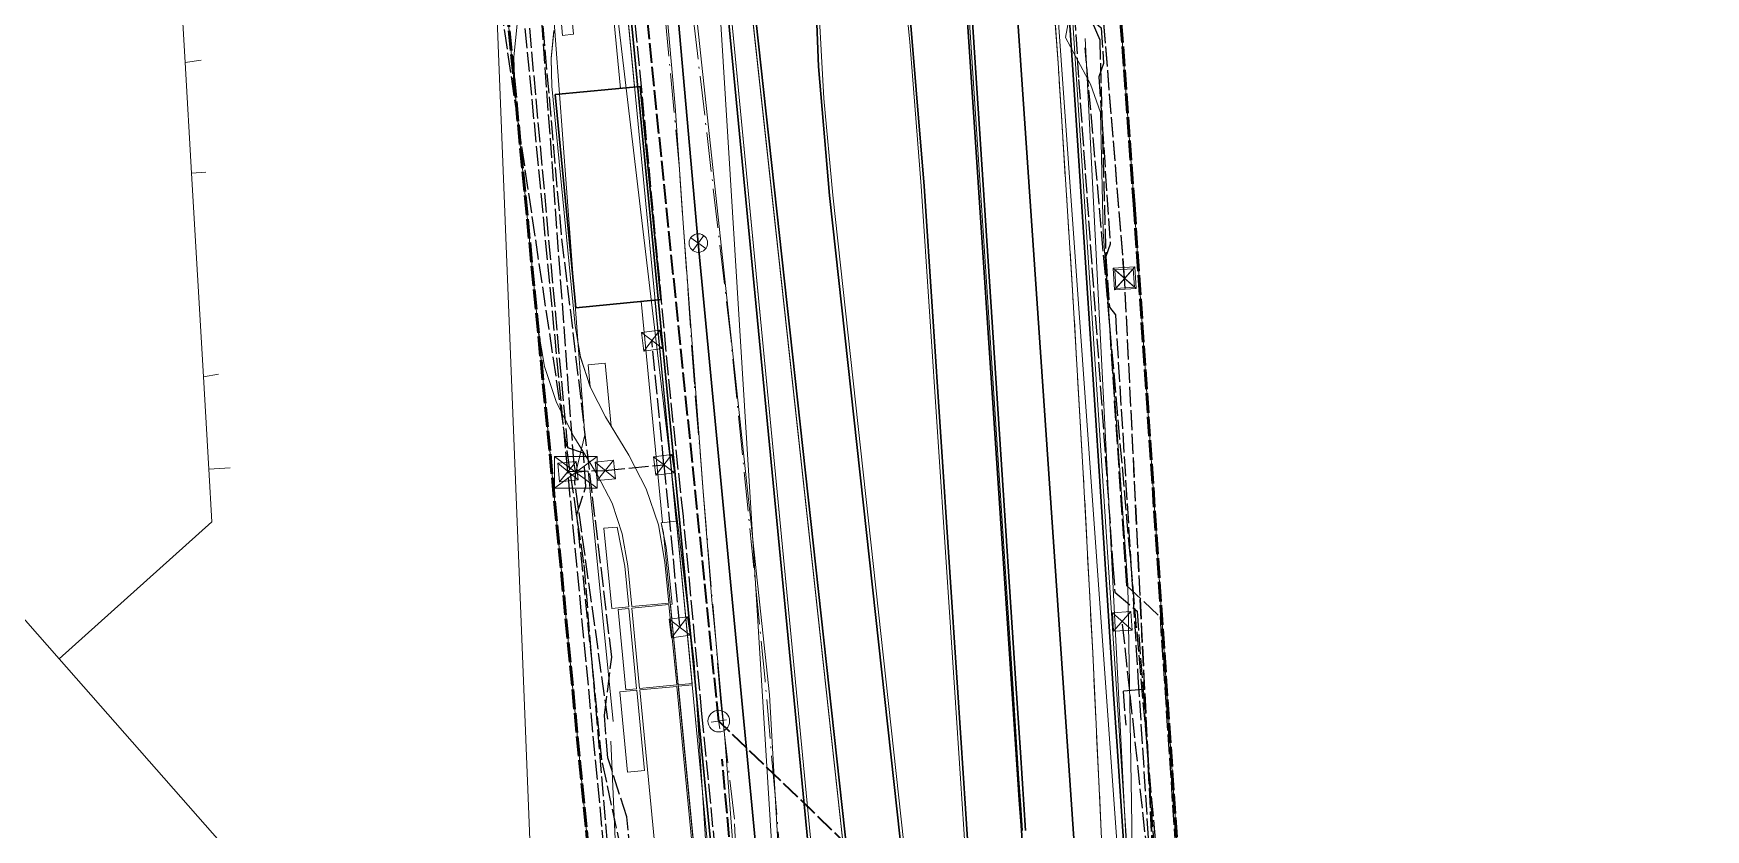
# Model space of a CAD drawing. Header units: metres. Extents: x 105014 to 106600, y 111320 to 118425.
# Drawn here: x 105855.1 to 105963, y 117226.2 to 117277.6 of the extents above; entities that cross this region are included whole.
import ezdxf

# ---------------------------------------------------------------- set-up
doc = ezdxf.new("R2010")
doc.units = ezdxf.units.M
doc.linetypes.add('DASHDOT', pattern=[3.556, 2.54, -0.508, 0, -0.508])
doc.linetypes.add('DASHED', pattern=[1.524, 1.27, -0.254])
for name, color, linetype, lineweight in [('00-BASE-LIMITE', 7, 'DASHED', 50), ('00-BASE-UE', 42, 'DASHED', 25), ('10-PAV-CALZADA-BRT', 12, 'CONTINUOUS', 30), ('10-PAV-CALZADA-MIXTA', 8, 'CONTINUOUS', 30), ('10-PAV-CICLORUTA', 76, 'CONTINUOUS', 18), ('10-PAV-PARADERO', 30, 'CONTINUOUS', 30), ('10-PAV-SARDINEL', 252, 'CONTINUOUS', 13), ('20-EP-ZONA-DURA', 253, 'CONTINUOUS', 13), ('20-EP-ZONA-VERDE', 84, 'CONTINUOUS', 13), ('30-RED-ENEL-NODOS', 11, 'CONTINUOUS', 13), ('30-RED-ENEL-PROY', 1, 'DASHED', 25), ('30-RED-ETB-CAMARA', 151, 'CONTINUOUS', 13), ('30-RED-ETB-EXIST', 145, 'CONTINUOUS', 13), ('30-RED-ETB-PROY', 5, 'DASHED', 25), ('30-RED-MOVISTAR-CAMARA', 141, 'CONTINUOUS', 13), ('30-RED-MOVISTAR-PROY', 4, 'DASHED', 25), ('30-RED-VANTI-EXIST', 52, 'CONTINUOUS', 13), ('30-RED-VANTI-PROY', 2, 'DASHED', 25), ('30-RED-VANTI-RETIRO', 8, 'DASHDOT', 13), ('35-RH-ACUE-MENOR-EXIST', 151, 'CONTINUOUS', 13), ('35-RH-ACUE-MENOR-PROY', 5, 'DASHED', 25), ('35-RH-PLUV-COLECTOR', 96, 'CONTINUOUS', 30), ('35-RH-PLUV-NODOS', 94, 'CONTINUOUS', 13), ('36-RH-SAN-COLECTOR-PROY', 6, 'DASHED', 35), ('36-RH-SAN-POZOS', 216, 'CONTINUOUS', 13), ('60-PREDIAL-LOTE', 42, 'CONTINUOUS', 13)]:
    doc.layers.add(name, color=color, linetype=linetype, lineweight=lineweight)

# ---------------------------------------------------------------- blocks, each defined once
blk = doc.blocks.new('CAM_ETB_T_13')
for p, q in [((-1.375, -1.025), (1.375, 1.025)), ((-1.375, 1.025), (1.375, -1.025))]:
    blk.add_line(p, q)
blk.add_lwpolyline([(-1.375, -1.025), (1.375, -1.025), (1.375, 1.025), (-1.375, 1.025)], close=True)
blk = doc.blocks.new('CAJA_ENEL')
for p, q in [((-0.6, -0.6), (0.6, 0.6)), ((-0.6, 0.6), (0.6, -0.6))]:
    blk.add_line(p, q)
blk.add_lwpolyline([(-0.6, -0.6), (0.6, -0.6), (0.6, 0.6), (-0.6, 0.6)], close=True)
blk = doc.blocks.new('CAM_MOV_CS_276')
for p, q in [((-0.7, -0.7), (0.7, 0.7)), ((-0.7, 0.7), (0.7, -0.7))]:
    blk.add_line(p, q)
blk.add_lwpolyline([(-0.7, -0.7), (0.7, -0.7), (0.7, 0.7), (-0.7, 0.7)], close=True)
blk = doc.blocks.new('POZO_SAN')
for p, q in [((-0.5, 0), (0.5, 0)), ((0, -0.5), (0, 0.5))]:
    blk.add_line(p, q)
blk.add_circle((0, 0), 0.7)
blk = doc.blocks.new('POZO_PLUV')
for p, q in [((-0.42, -0.42), (0.42, 0.42)), ((-0.42, 0.42), (0.42, -0.42))]:
    blk.add_line(p, q)
blk.add_circle((0, 0), 0.6)

msp = doc.modelspace()

# ---------------------------------------------------------------- linework, layer by layer
at = {"layer": '00-BASE-LIMITE'}
for points in [[(105898.1069, 117159.2363), (105896.6943, 117167.8133), (105894.5691, 117170.1189), (105896.2173, 117172.9585), (105896.0007, 117174.6185), (105895.7917, 117176.2757), (105895.5895, 117177.9297), (105895.3939, 117179.5803), (105895.2043, 117181.2279), (105895.0201, 117182.8719), (105894.8409, 117184.5127), (105894.6663, 117186.1499), (105894.4957, 117187.7837), (105894.3289, 117189.4137), (105894.1651, 117191.0401), (105894.0039, 117192.6627), (105893.8455, 117194.2759), (105893.6881, 117195.8929), (105893.5321, 117197.5063), (105893.3769, 117199.1155), (105880.9173, 117328.3195)], [(105925.1391, 117279.7851), (105926.0921, 117266.5481), (105929.4421, 117216.5021), (105938.8661, 117214.2585), (105938.6439, 117213.3259), (105938.5957, 117213.1319), (105937.2657, 117207.0073), (105940.4659, 117206.5989), (105940.4405, 117206.4005), (105940.0323, 117203.2023), (105935.1611, 117203.3971), (105931.4601, 117203.5451), (105931.3471, 117200.1791), (105930.6759, 117200.0683), (105933.1177, 117185.1385), (105933.4923, 117180.5503), (105935.6685, 117170.3651), (105940.2465, 117158.7445)]]:
    msp.add_lwpolyline(points, dxfattribs=at)
at = {"layer": '00-BASE-UE'}
for points in [[(105898.1069, 117159.2363), (105896.6943, 117167.8133), (105894.5691, 117170.1189), (105896.2173, 117172.9585), (105896.0007, 117174.6185), (105895.7917, 117176.2757), (105895.5895, 117177.9297), (105895.3939, 117179.5803), (105895.2043, 117181.2279), (105895.0201, 117182.8719), (105894.8409, 117184.5127), (105894.6663, 117186.1499), (105894.4957, 117187.7837), (105894.3289, 117189.4137), (105894.1651, 117191.0401), (105894.0039, 117192.6627), (105893.8455, 117194.2759), (105893.6881, 117195.8929), (105893.5321, 117197.5063), (105893.3769, 117199.1155), (105880.9173, 117328.3195)], [(105925.1391, 117279.7851), (105926.0921, 117266.5481), (105929.4421, 117216.5021), (105938.8661, 117214.2585), (105938.6439, 117213.3259), (105938.5957, 117213.1319), (105937.2657, 117207.0073), (105940.4659, 117206.5989), (105940.4405, 117206.4005), (105940.0323, 117203.2023), (105935.1611, 117203.3971), (105931.4601, 117203.5451), (105931.3471, 117200.1791), (105930.6759, 117200.0683), (105933.1177, 117185.1385), (105933.4923, 117180.5503), (105935.6685, 117170.3651), (105940.2465, 117158.7445)]]:
    msp.add_lwpolyline(points, dxfattribs=at)
at = {"layer": '10-PAV-CALZADA-BRT'}
for points in [[(105882.9785, 117584.4545), (105893.5419, 117425.5473), (105895.1807, 117404.3226), (105897.2725, 117383.1377), (105904.5071, 117317.0921), (105905.2214, 117308.7833), (105905.5469, 117300.4503), (105905.4831, 117292.1111), (105905.4192, 117283.7719), (105905.7447, 117275.4389), (105906.4589, 117267.1301), (105914.9533, 117189.5829), (105916.6047, 117177.2078), (105918.8371, 117164.9242), (105921.6455, 117152.7593)], [(105900.0885, 117507.9806), (105918.1927, 117235.6379), (105918.5819, 117229.7841), (105918.6909, 117228.1437), (105918.8005, 117226.5043), (105918.9109, 117224.8661)], [(105911.4741, 117189.2018), (105890.3867, 117381.7125)], [(105915.4191, 117224.6273), (105915.3085, 117226.2687), (105915.1987, 117227.9103), (105915.0895, 117229.5517), (105914.7003, 117235.4059), (105912.5511, 117267.7365), (105911.5299, 117280.1653)]]:
    msp.add_lwpolyline(points, dxfattribs=at)
at = {"layer": '10-PAV-CALZADA-MIXTA'}
for points in [[(105875.5457, 117584.6099), (105886.1051, 117426.2769), (105887.1478, 117412.2086), (105888.3981, 117398.1573), (105888.7381, 117394.6319), (105892.1176, 117359.5874), (105907.4615, 117200.4745), (105907.5158, 117199.9117), (105907.6165, 117198.8691), (105907.7719, 117197.2638), (105907.837, 117196.5939), (105907.9283, 117195.6584), (105908.0855, 117194.0531), (105908.1621, 117193.2764), (105908.2443, 117192.4481), (105908.4933, 117189.9595), (105909.0761, 117184.4347), (105909.5779, 117180.0187), (105910.2369, 117174.7261), (105910.8755, 117170.1035), (105911.6759, 117164.9269), (105912.4919, 117160.2355)], [(105919.0895, 117226.1781), (105918.9781, 117227.8519), (105918.8679, 117229.5257), (105918.7581, 117231.1995), (105918.4665, 117235.6525), (105896.4343, 117572.0341)], [(105905.5081, 117163.9167), (105904.6907, 117169.2037), (105904.0397, 117173.9151), (105903.3711, 117179.2853), (105902.8629, 117183.7569), (105902.2755, 117189.3263), (105902.0253, 117191.8263), (105901.9421, 117192.6654), (105901.8658, 117193.4391), (105901.7082, 117195.0478), (105901.6164, 117195.9884), (105901.5514, 117196.6583), (105901.3955, 117198.2671), (105901.2946, 117199.3117), (105901.2402, 117199.8743), (105890.133, 117315.0558), (105888.9327, 117327.5027), (105888.9311, 117327.5192), (105886.8305, 117349.3007)], [(105921.6111, 117283.2673), (105922.2649, 117273.2885), (105924.0045, 117246.7274), (105924.7753, 117234.9599), (105924.9949, 117231.6079), (105925.9071, 117218.0841)]]:
    msp.add_lwpolyline(points, dxfattribs=at)
at = {"layer": '10-PAV-CICLORUTA'}
for points in [[(105888.6746, 117277.7785), (105888.494, 117275.9824), (105888.5493, 117274.1781), (105890.0389, 117258.7319), (105890.3954, 117256.6772), (105891.0574, 117254.6997), (105892.0099, 117252.8445), (105893.5165, 117250.3865), (105894.6345, 117248.2086), (105895.4116, 117245.8872), (105895.8301, 117243.4751), (105896.0837, 117240.8451), (105893.6949, 117240.6147), (105893.4413, 117243.2447), (105893.0848, 117245.2995), (105892.4228, 117247.2771), (105891.4703, 117249.1323), (105889.9637, 117251.5901), (105888.8456, 117253.768), (105888.0685, 117256.0896), (105887.6501, 117258.5017), (105886.1605, 117273.9477), (105886.0955, 117276.0658), (105886.3074, 117278.1742)], [(105897.6569, 117199.5285), (105894.2131, 117235.2399), (105896.6021, 117235.4703), (105900.0459, 117199.7591)]]:
    msp.add_lwpolyline(points, dxfattribs=at)
msp.add_lwpolyline([(105896.5921, 117235.5699), (105894.2031, 117235.3395), (105893.7041, 117240.5151), (105896.0931, 117240.7455), (105896.5921, 117235.5699)], close=True, dxfattribs=at)
at = {"layer": '10-PAV-PARADERO'}
msp.add_lwpolyline([(105890.09, 117259.8841), (105888.7638, 117273.6347), (105894.2394, 117274.154), (105895.5631, 117260.4288), (105890.09, 117259.8841)], close=True, dxfattribs=at)
at = {"layer": '10-PAV-SARDINEL'}
for points in [[(105918.89, 117226.1648), (105918.7785, 117227.8387), (105918.6683, 117229.5126), (105918.5585, 117231.1864), (105918.2669, 117235.6394), (105896.2347, 117572.021)], [(105896.4343, 117572.0341), (105918.4665, 117235.6525), (105918.7581, 117231.1995), (105918.8679, 117229.5257), (105918.9781, 117227.8519), (105919.0895, 117226.1781)], [(105918.9109, 117224.8661), (105918.8005, 117226.5043), (105918.6909, 117228.1437), (105918.5819, 117229.7841), (105918.1927, 117235.6379), (105900.0885, 117507.9806)], [(105911.2753, 117189.18), (105890.1879, 117381.6908)], [(105890.3867, 117381.7125), (105911.4741, 117189.2018)], [(105909.8176, 117364.6403), (105918.2669, 117235.6394), (105918.5585, 117231.1864), (105918.6683, 117229.5126), (105918.7785, 117227.8387), (105918.89, 117226.1648)], [(105907.4615, 117200.4745), (105892.1176, 117359.5874)], [(105892.3167, 117359.6066), (105907.6606, 117200.4937)], [(105901.0411, 117199.8551), (105889.9339, 117315.0366)], [(105890.133, 117315.0558), (105901.2402, 117199.8743)], [(105925.5971, 117222.5916), (105925.2931, 117227.0996), (105924.9949, 117231.6079), (105924.7753, 117234.9599), (105924.0045, 117246.7274), (105922.2649, 117273.2885), (105921.6111, 117283.2673)], [(105921.8107, 117283.2804), (105922.4645, 117273.3016), (105924.2041, 117246.7405), (105924.9749, 117234.973), (105925.1945, 117231.6211), (105925.4926, 117227.1129), (105925.7967, 117222.6053)]]:
    msp.add_lwpolyline(points, dxfattribs=at)
at = {"layer": '20-EP-ZONA-DURA'}
for points in [[(105886.3075, 117278.1742), (105886.0955, 117276.0658), (105886.1606, 117273.9477), (105880.9173, 117328.3195)], [(105890.9511, 117295.0047), (105892.9732, 117274.0339), (105888.7638, 117273.6347), (105890.09, 117259.8841), (105894.2971, 117260.3028), (105895.6734, 117246.0295), (105895.5839, 117246.0209), (105895.7364, 117245.3762), (105896.709, 117235.2892), (105899.5845, 117205.4691)], [(105925.7967, 117222.6053), (105925.4926, 117227.1129), (105925.1945, 117231.6211), (105924.9749, 117234.973), (105924.2041, 117246.7405), (105922.4645, 117273.3016), (105921.8107, 117283.2804)], [(105889.0498, 117279.4069), (105889.2379, 117277.4559), (105889.9347, 117277.5231), (105889.6046, 117280.9453)], [(105925.1391, 117279.7851), (105926.0921, 117266.5481), (105929.4421, 117216.5021)], [(105893.3769, 117199.1155), (105887.6501, 117258.5017), (105888.0685, 117256.0896), (105888.8456, 117253.768), (105889.9637, 117251.5901), (105891.4703, 117249.1323), (105892.4228, 117247.2771), (105893.0848, 117245.2995), (105893.4413, 117243.2447), (105893.6949, 117240.6147), (105896.0837, 117240.8451), (105895.8301, 117243.4751), (105895.4116, 117245.8872), (105894.6345, 117248.2086), (105893.5165, 117250.3865), (105892.3713, 117252.2548), (105891.9793, 117256.3215), (105890.8849, 117256.2159), (105891.0228, 117254.7849), (105890.3846, 117256.7219), (105890.0389, 117258.7319), (105888.5493, 117274.1781), (105888.4926, 117275.9376), (105888.6603, 117277.69)], [(105900.0459, 117199.7591), (105896.6021, 117235.4703), (105896.6021, 117235.4703), (105894.2131, 117235.2399), (105897.6569, 117199.5285)]]:
    msp.add_lwpolyline(points, dxfattribs=at)
for points in [[(105893.8796, 117274.1199), (105893.8691, 117274.1189), (105892.4902, 117288.4197), (105892.5005, 117288.4207), (105893.8796, 117274.1199)], [(105896.5801, 117246.1169), (105896.5692, 117246.1158), (105895.1927, 117260.3919), (105895.2034, 117260.393), (105896.5801, 117246.1169)], [(105892.4015, 117240.4889), (105893.4959, 117240.5945), (105893.2421, 117243.2255), (105892.7551, 117245.7481), (105891.9023, 117245.6649), (105892.4015, 117240.4889)], [(105894.0047, 117235.3189), (105893.5055, 117240.4949), (105892.8087, 117240.4277), (105893.3079, 117235.2517), (105894.0047, 117235.3189)], [(105896.0931, 117240.7455), (105893.7041, 117240.5151), (105894.2031, 117235.3395), (105896.5921, 117235.5699), (105896.0931, 117240.7455)], [(105894.5133, 117230.0433), (105894.0143, 117235.2193), (105892.9197, 117235.1139), (105893.4189, 117229.9379), (105894.5133, 117230.0433)]]:
    msp.add_lwpolyline(points, close=True, dxfattribs=at)
at = {"layer": '20-EP-ZONA-VERDE'}
for points in [[(105919.6809, 117161.9135), (105917.8455, 117171.0885), (105916.3353, 117180.3227), (105915.1523, 117189.6047), (105906.6577, 117267.1519), (105906.0863, 117273.3738), (105905.7331, 117279.6117), (105905.5986, 117285.8581), (105905.6829, 117292.1049), (105905.7674, 117298.3665), (105905.6326, 117304.6268), (105905.2786, 117310.8785), (105904.7059, 117317.1139), (105897.5439, 117382.4965)], [(105907.6605, 117200.4937), (105892.4007, 117358.7347)], [(105892.6993, 117358.7633), (105911.2753, 117189.1799), (105911.2753, 117189.1799), (105911.4513, 117187.5757), (105911.6275, 117185.9703), (105911.8049, 117184.3643), (105911.9833, 117182.7593), (105912.1637, 117181.1521), (105912.3465, 117179.5441), (105912.5319, 117177.9355), (105912.7203, 117176.3261), (105912.9123, 117174.7163), (105913.1083, 117173.1059), (105913.3087, 117171.4951), (105913.5139, 117169.8839), (105913.7245, 117168.2725), (105913.9407, 117166.6607), (105914.1629, 117165.0489), (105914.3919, 117163.4369)], [(105910.6754, 117286.3437), (105911.6225, 117277.0434), (105912.3517, 117267.7231), (105914.5007, 117235.3925), (105914.8899, 117229.5385), (105914.9991, 117227.8969), (105915.1089, 117226.2553), (105915.2197, 117224.6137)], [(105900.1453, 117199.7687), (105896.7015, 117235.4797), (105897.5975, 117235.5661), (105901.0411, 117199.8551)]]:
    msp.add_lwpolyline(points, dxfattribs=at)
for points in [[(105893.2421, 117243.2255), (105893.4959, 117240.5945), (105892.4015, 117240.4889), (105891.9023, 117245.6649), (105892.7551, 117245.7481), (105893.2421, 117243.2255)], [(105897.5879, 117235.6657), (105896.6917, 117235.5793), (105896.1929, 117240.7551), (105896.2925, 117240.7647), (105896.1067, 117242.6919), (105895.9139, 117244.4165), (105895.5839, 117246.0209), (105896.5801, 117246.1169), (105897.5879, 117235.6657)], [(105894.0047, 117235.3189), (105893.3079, 117235.2517), (105892.8087, 117240.4277), (105893.5055, 117240.4949), (105894.0047, 117235.3189)], [(105894.5133, 117230.0433), (105893.4189, 117229.9379), (105892.9197, 117235.1139), (105894.0143, 117235.2193), (105894.5133, 117230.0433)]]:
    msp.add_lwpolyline(points, close=True, dxfattribs=at)
at = {"layer": '30-RED-ENEL-PROY'}
for points in [[(105889.5727, 117249.3247), (105885.5179, 117291.5551)], [(105925.4807, 117261.7673), (105923.4631, 117286.5851)], [(105927.6143, 117218.5189), (105925.4807, 117261.7673)], [(105895.7719, 117249.7561), (105894.9985, 117257.7665)], [(105889.5727, 117249.3247), (105891.9875, 117249.3979)], [(105893.6677, 117206.7197), (105889.5727, 117249.3247)], [(105891.9875, 117249.3979), (105895.7719, 117249.7561)], [(105895.7719, 117249.7561), (105896.7833, 117239.2793)], [(105927.6143, 117218.5189), (105925.3295, 117239.6593)]]:
    msp.add_lwpolyline(points, dxfattribs=at)
at = {"layer": '30-RED-ETB-EXIST'}
for points in [[(105890.086, 117249.271), (105890.659, 117251.701), (105884.747, 117331.244), (105883.987, 117331.255)], [(105927.853, 117220.423), (105925.784, 117221.563), (105922.931, 117277.25)], [(105892.493, 117233.202), (105890.892, 117249.351), (105890.086, 117249.271)], [(105893.912, 117196.414), (105892.352, 117231.939)]]:
    msp.add_lwpolyline(points, dxfattribs=at)
at = {"layer": '30-RED-ETB-PROY'}
for points in [[(105890.086, 117249.271), (105889.975, 117249.804), (105884.08, 117330.719), (105883.988, 117331.278)], [(105927.853, 117220.423), (105927.875, 117221.031), (105922.942, 117276.648)], [(105892.152, 117233.345), (105890.023, 117248.647), (105890.086, 117249.271)]]:
    msp.add_lwpolyline(points, dxfattribs=at)
at = {"layer": '30-RED-MOVISTAR-PROY'}
for points in [[(105890.6088, 117243.4061), (105879.6334, 117317.107)], [(105925.4831, 117261.7899), (105923.4721, 117286.5489)], [(105927.5861, 117218.5021), (105925.4831, 117261.7899)], [(105895.0799, 117190.4212), (105890.6088, 117243.4061)]]:
    msp.add_lwpolyline(points, dxfattribs=at)
at = {"layer": '30-RED-VANTI-EXIST'}
for points in [[(105902.9359, 117228.4556), (105902.5695, 117234.9219), (105896.2285, 117293.9471), (105892.0765, 117327.0901), (105890.5517, 117348.5775), (105885.812, 117390.5309)], [(105898.3088, 117248.0384), (105898.0101, 117251.8047), (105897.0413, 117265.0477), (105896.4991, 117272.8959), (105895.6249, 117282.5869), (105895.3597, 117285.4467), (105894.0455, 117292.4273), (105892.3657, 117301.4785), (105891.1473, 117307.5163), (105891.0425, 117308.1219)], [(105864.2115, 117287.4571), (105864.8947, 117275.7067)], [(105924.2702, 117219.9787), (105923.9763, 117226.1135), (105923.4231, 117237.6371), (105922.8155, 117249.2295), (105922.1247, 117261.0241), (105921.1859, 117275.6553), (105920.9989, 117278.3942)], [(105865.9221, 117275.8501), (105864.8947, 117275.7067)], [(105864.8947, 117275.7067), (105864.8677, 117275.7029)], [(105864.8947, 117275.7067), (105865.3098, 117268.5665)], [(105866.2231, 117268.6293), (105865.3098, 117268.5665)], [(105865.3098, 117268.5665), (105866.0727, 117255.4427)], [(105856.7626, 117237.2473), (105834.7219, 117262.3131), (105826.8293, 117262.8022)], [(105867.0419, 117255.6117), (105866.0727, 117255.4427)], [(105866.0727, 117255.4427), (105866.4193, 117249.4819)], [(105866.4193, 117249.4819), (105866.6171, 117246.0771), (105856.7626, 117237.2473)], [(105867.8023, 117249.5617), (105866.4193, 117249.4819)], [(105899.1284, 117238.2408), (105898.8651, 117241.0255), (105898.3088, 117248.0384)], [(105899.683, 117232.3767), (105899.1284, 117238.2408)], [(105856.7626, 117237.2473), (105856.7587, 117237.2439)], [(105877.6397, 117213.5047), (105856.7626, 117237.2473)], [(105900.8334, 117216.7722), (105900.7519, 117217.9623), (105900.3899, 117222.9931), (105899.7069, 117232.1235), (105899.683, 117232.3767)], [(105908.4091, 117165.2903), (105907.4093, 117173.5525), (105904.0967, 117207.9665), (105902.9359, 117228.4556)]]:
    msp.add_lwpolyline(points, dxfattribs=at)
at = {"layer": '30-RED-VANTI-PROY'}
for points in [[(105900.6789, 117167.5197), (105900.4445, 117169.3547), (105900.7415, 117170.9163), (105899.2231, 117182.9159), (105895.7885, 117191.5735), (105894.8381, 117207.3105), (105893.0293, 117224.8273), (105891.7749, 117230.7431), (105890.1563, 117246.5495), (105890.7427, 117248.3609), (105890.5759, 117250.5179), (105889.5727, 117250.8435), (105886.9125, 117280.1449), (105886.8453, 117289.6483), (105886.6049, 117293.0969), (105885.5551, 117294.5311), (105884.9605, 117301.6723), (105883.0403, 117324.3557), (105882.4979, 117333.5879), (105882.8893, 117343.7999), (105883.5559, 117344.3865), (105882.6895, 117353.3971)], [(105907.1175, 117156.4387), (105906.2593, 117160.6663), (105903.8595, 117177.3063), (105902.0827, 117193.3551), (105900.1225, 117214.2681), (105898.2179, 117233.6949), (105897.0253, 117246.4337), (105896.2049, 117254.0261), (105894.3421, 117273.9695), (105893.4367, 117283.1109), (105893.3395, 117288.6877), (105893.1927, 117290.5817), (105892.4647, 117293.0731), (105891.3453, 117304.9179)], [(105923.6256, 117278.516), (105923.6477, 117278.2143), (105923.9657, 117277.9453), (105924.1305, 117275.6421), (105923.8281, 117274.7735), (105924.5541, 117263.9983), (105924.2789, 117263.1957), (105924.5009, 117259.9219), (105924.8835, 117259.4217), (105926.3413, 117236.0693), (105927.1413, 117223.5353), (105926.8951, 117221.8733), (105927.0105, 117219.9561), (105926.8931, 117219.5745)]]:
    msp.add_lwpolyline(points, dxfattribs=at)
at = {"layer": '30-RED-VANTI-RETIRO'}
for points in [[(105902.9359, 117228.4556), (105902.2953, 117235.8483), (105900.0979, 117257.7735), (105891.8709, 117328.0425), (105885.6818, 117390.5385)], [(105898.3088, 117248.0384), (105897.7307, 117254.9491), (105896.7665, 117268.8305), (105895.2091, 117285.5603), (105891.3453, 117304.9179)], [(105924.2702, 117219.9787), (105923.9763, 117226.1135), (105923.4231, 117237.6371), (105922.8155, 117249.2295), (105922.1247, 117261.0241), (105921.1859, 117275.6553), (105920.9989, 117278.3942)], [(105899.1284, 117238.2408), (105898.3088, 117248.0384)], [(105899.683, 117232.3767), (105899.4463, 117234.4413), (105899.1284, 117238.2408)], [(105900.8334, 117216.7722), (105900.3111, 117226.8973), (105899.683, 117232.3767)], [(105908.4091, 117165.2903), (105902.9359, 117228.4556)]]:
    msp.add_lwpolyline(points, dxfattribs=at)
at = {"layer": '35-RH-ACUE-MENOR-EXIST'}
for points in [[(105926.4049, 117214.3678), (105925.2746, 117221.2646), (105924.1465, 117237.2036), (105920.9485, 117282.2132), (105918.8481, 117311.5749), (105917.0677, 117336.4513), (105915.5235, 117357.9202)], [(105917.5932, 117341.068), (105918.2075, 117332.181), (105917.9681, 117330.5188), (105918.5737, 117329.3936), (105919.1491, 117323.489), (105919.8916, 117321.4132), (105919.2681, 117318.7028), (105919.1436, 117312.322), (105919.5855, 117307.1476), (105921.6793, 117292.9977), (105921.9297, 117278.7227), (105921.6724, 117277.3257), (105923.2759, 117274.2967), (105923.9176, 117272.4815), (105924.0951, 117264.8151), (105925.6865, 117241.9898), (105925.9239, 117227.9946), (105926.2643, 117203.2944), (105926.6208, 117202.2836), (105927.6858, 117200.0957), (105929.5361, 117182.8433), (105935.2883, 117158.4076)], [(105178.5744, 116817.4508), (105539.9476, 116761.043), (105920.9127, 116698.2673), (105927.6139, 116697.316), (106024.833, 116689.4124), (106033.902, 116694.7788), (106040.5526, 116701.5538), (106047.9791, 116715.1949), (106051.8201, 116725.8396), (106046.6693, 116749.4243), (106048.6153, 116749.9885), (106037.1633, 116787.9158), (106015.5063, 116861.68), (106011.1153, 116873.1384), (105951.3398, 117023.2056), (105939.5771, 117054.3457), (105902.7237, 117158.6512), (105897.7174, 117237.0197), (105887, 117327.4)]]:
    msp.add_lwpolyline(points, dxfattribs=at)
at = {"layer": '35-RH-ACUE-MENOR-PROY'}
for points in [[(105902.3683, 117152.8245), (105900.7927, 117166.6093), (105900.7206, 117167.2398), (105898.6094, 117178.9645), (105896.9471, 117188.1968), (105895.5468, 117203.1143), (105893.6168, 117224.6726), (105893.3693, 117227.0541), (105892.1521, 117230.8654), (105891.9382, 117233.5861), (105892.4007, 117237.3545), (105889.1615, 117264.6275), (105883.8126, 117325.2449), (105883.4445, 117330.5536), (105883.3688, 117331.6456), (105882.5477, 117343.4767)], [(105918.1805, 117338.7989), (105919.7298, 117315.3397), (105919.7748, 117314.6581), (105920.4963, 117306.7091), (105921.3794, 117292.7304), (105922.5176, 117274.616), (105924.7315, 117243.2648), (105924.853, 117241.5449), (105926.2834, 117240.3294), (105926.6678, 117235.2703), (105927.4587, 117223.7565), (105925.8506, 117221.922), (105928.6395, 117199.7194), (105930.0296, 117198.7305), (105931.3758, 117188.5514), (105930.3043, 117187.1542), (105931.5632, 117180.0561), (105932.2897, 117177.7164), (105934.2752, 117168.2787), (105939.8467, 117151.2328)], [(105919.075, 117330.6669), (105920.0272, 117319.2626), (105921.5545, 117318.0337), (105922.9585, 117292.94), (105922.9892, 117292.3622), (105922.3723, 117286.3955), (105922.8027, 117279.698), (105923.8774, 117277.1741), (105924.3208, 117261.4879), (105925.5992, 117241.9698), (105927.7642, 117239.9658), (105929.0864, 117220.1355)], [(105926.6677, 117235.2703), (105925.3868, 117235.1683), (105925.5552, 117232.9717)]]:
    msp.add_lwpolyline(points, dxfattribs=at)
at = {"layer": '35-RH-PLUV-COLECTOR'}
for points in [[(105897.9867, 117264.0581), (105895.0319, 117297.2723)], [(105897.9867, 117264.0581), (105895.0319, 117297.2723)], [(105923.0703, 117213.109), (105917.6781, 117291.8768)], [(105923.0703, 117213.109), (105917.6781, 117291.8768)], [(105904.7049, 117193.5968), (105897.9867, 117264.0581)], [(105904.7049, 117193.5968), (105897.9867, 117264.0581)]]:
    msp.add_lwpolyline(points, dxfattribs=at)
at = {"layer": '36-RH-SAN-COLECTOR-PROY'}
for points in [[(105899.3061, 117233.2313), (105893.9164, 117286.1855)], [(105925.26, 117208.23), (105899.3061, 117233.2313)], [(105902.75, 117195.42), (105899.5262, 117230.7712)]]:
    msp.add_lwpolyline(points, dxfattribs=at)
at = {"layer": '60-PREDIAL-LOTE'}
msp.add_lwpolyline([(105880.3096, 117351.448), (105875.148, 117428.336), (105890.1465, 117428.1206), (105907.5098, 117148.0724), (105897.817, 117158.18), (105892.2728, 117163.1104), (105888.3224, 117195.3692), (105883.3985, 117318.9425), (105883.1337, 117325.5912), (105881.0632, 117351.1488), (105880.3096, 117351.448)], close=True, dxfattribs=at)

# ---------------------------------------------------------------- block references
at = {"layer": '30-RED-ENEL-NODOS'}
for p, rotation in [((105925.4806, 117261.7672), 93.8), ((105894.9984, 117257.7664), 97.5), ((105889.5726, 117249.3246), 95.6), ((105891.9875, 117249.3978), 96.1), ((105895.7719, 117249.7561), 97.5), ((105925.3295, 117239.6592), 93.5), ((105896.7833, 117239.2793), 97.5)]:
    msp.add_blockref('CAJA_ENEL', p, dxfattribs=dict(at, rotation=rotation))
at = {"layer": '30-RED-ETB-CAMARA'}
msp.add_blockref('CAM_ETB_T_13', (105890.086, 117249.271), dxfattribs=at)
at = {"layer": '30-RED-MOVISTAR-CAMARA', "rotation": 93.8}
msp.add_blockref('CAM_MOV_CS_276', (105925.4831, 117261.7898), dxfattribs=at)
at = {"layer": '35-RH-PLUV-NODOS', "rotation": 279}
msp.add_blockref('POZO_PLUV', (105897.9867, 117264.0581), dxfattribs=at)
msp.add_blockref('POZO_PLUV', (105897.9867, 117264.0581), dxfattribs=at)
at = {"layer": '36-RH-SAN-POZOS', "rotation": 279}
msp.add_blockref('POZO_SAN', (105899.3061, 117233.2313), dxfattribs=at)

doc.saveas('drawing.dxf')
